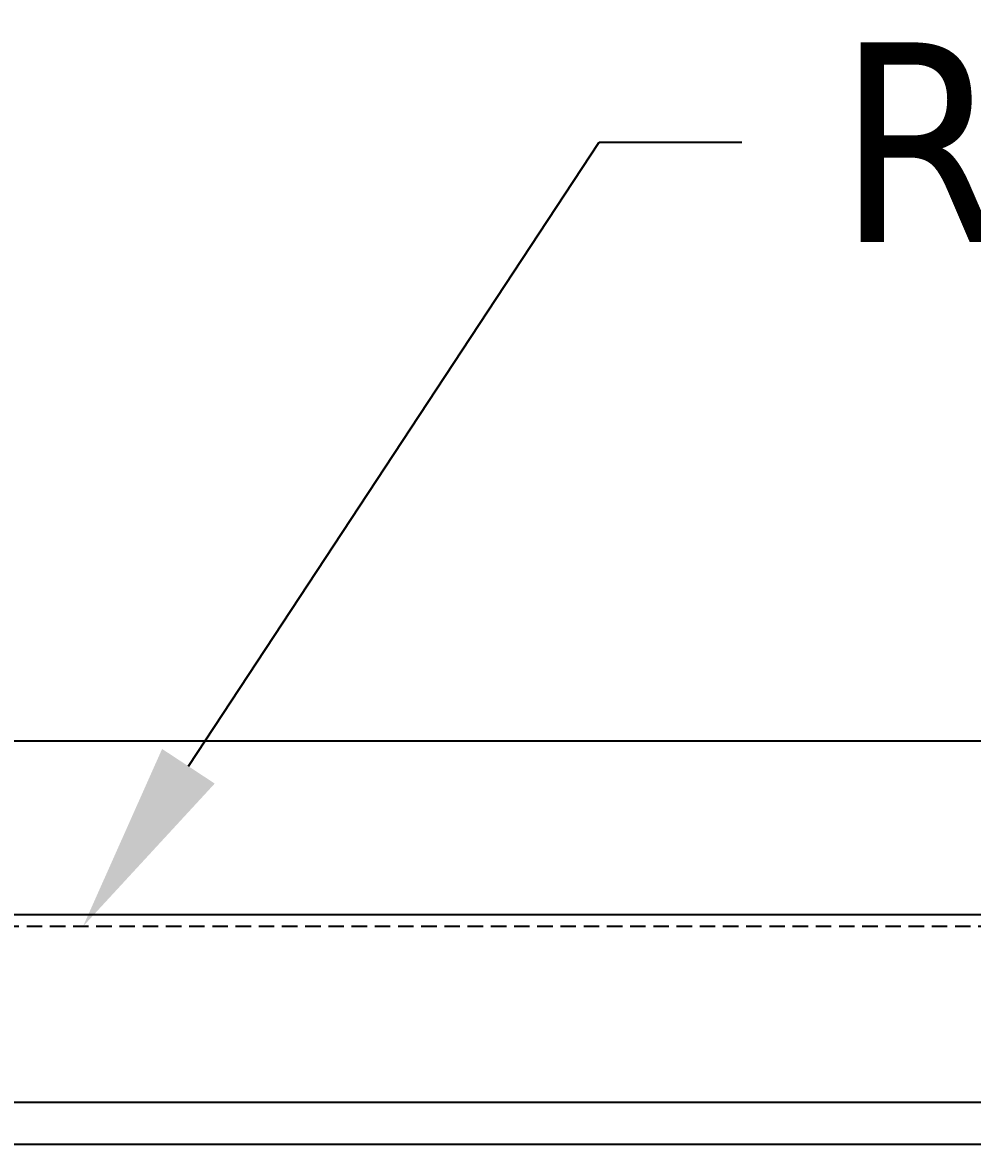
# Model space of a CAD drawing. Header units: inches. Extents: x -456 to 658, y -232 to 0.
# Drawn here: x -72.06 to -56.71, y -29.6 to -11.46 of the extents above; entities that cross this region are included whole.
import ezdxf
from ezdxf import colors
from ezdxf.entities.mleader import LeaderData, LeaderLine
from ezdxf.math import Vec2, Vec3

# ---------------------------------------------------------------- set-up
doc = ezdxf.new("R2010")
doc.units = ezdxf.units.IN
doc.header["$MEASUREMENT"] = 0
doc.linetypes.add('HIDDEN', pattern=[0.375, 0.25, -0.125])
doc.layers.add('_Defpoints', color=7, linetype='Continuous', lineweight=25, plot=False)
doc.layers.add('IR_MOD', color=3, linetype='Continuous')
doc.styles.add('Tahoma', font='tahoma.ttf')

msp = doc.modelspace()

# ---------------------------------------------------------------- linework, layer by layer
for points in [[(0, -25.88019), (-219.36285, -25.88019)], [(0.06297, -28.91307), (-219.29988, -28.91307)], [(0.06407, -29.59547), (-219.29879, -29.59547)]]:
    msp.add_lwpolyline(points)
at = {"layer": '_Defpoints', "linetype": 'HIDDEN'}
msp.add_lwpolyline([(-219.36285, -26.06652), (0, -26.06652)], dxfattribs=at)
at = {"layer": 'IR_MOD'}
msp.add_lwpolyline([(-104.69847, -23.07091), (-48.79959, -23.07091), (-48.79959, -25.88019), (-104.69847, -25.88019)], close=True, dxfattribs=at)

# ---------------------------------------------------------------- leaders
ml = msp.add_multileader_mtext('Standard')
ml.set_content('PV MODULE', color=256, style='Tahoma')
ml.set_leader_properties()
ml.build(insert=Vec2(0, 0))
ml.multileader.update_dxf_attribs({"dogleg_length": 0.36, "arrow_head_size": 3.09594, "scale": 12})
ctx = ml.context
ctx.base_point, ctx.scale, ctx.char_height, ctx.arrow_head_size, ctx.landing_gap_size, ctx.plane_origin = Vec3(-71.06176, -5.40649), 12, 3.224936, 3.09594, 1.54797, Vec3(-89.31746, -25.18718)
notes = []
notes.append((ctx, [(0, (1, 1, 0), (-74.46474, -5.40649), (1, 0), 3.40298, [(0, [(-91.39916, -23.07091)], 0, [])])]))
ctx.mtext.insert, ctx.mtext.flow_direction = Vec3(-69.51379, -3.76046), 5
ml = msp.add_multileader_mtext('Standard')
ml.set_content('RAIL', color=256, style='Tahoma')
ml.set_leader_properties()
ml.build(insert=Vec2(0, 0))
ml.multileader.update_dxf_attribs({"dogleg_length": 0.36, "arrow_head_size": 3.09594, "scale": 12})
ctx = ml.context
ctx.base_point, ctx.scale, ctx.char_height, ctx.arrow_head_size, ctx.landing_gap_size, ctx.plane_origin = Vec3(-60.4318, -13.38988), 12, 3.224936, 3.09594, 1.54797, Vec3(-78.59828, -29.95078)
notes.append((ctx, [(0, (1, 1, 0), (-62.73885, -13.38988), (1, 0), 2.30706, [(0, [(-71.07593, -26.06652)], 0, [])])]))
ctx.mtext.insert, ctx.mtext.flow_direction = Vec3(-58.88383, -11.77742), 5
for ctx, leaders in notes:
    for number, flags, end, landing, length, lines in leaders:
        leader = LeaderData()
        leader.index, (leader.has_last_leader_line, leader.has_dogleg_vector, leader.attachment_direction) = number, flags
        leader.last_leader_point, leader.dogleg_vector, leader.dogleg_length = Vec3(end), Vec3(landing), length
        for number, points, colour, breaks in lines:
            line = LeaderLine()
            line.index, line.vertices, line.color, line.breaks = number, Vec3.list(points), colors.encode_raw_color(colour), breaks
            leader.lines.append(line)
        ctx.leaders.append(leader)

doc.saveas('drawing.dxf')
